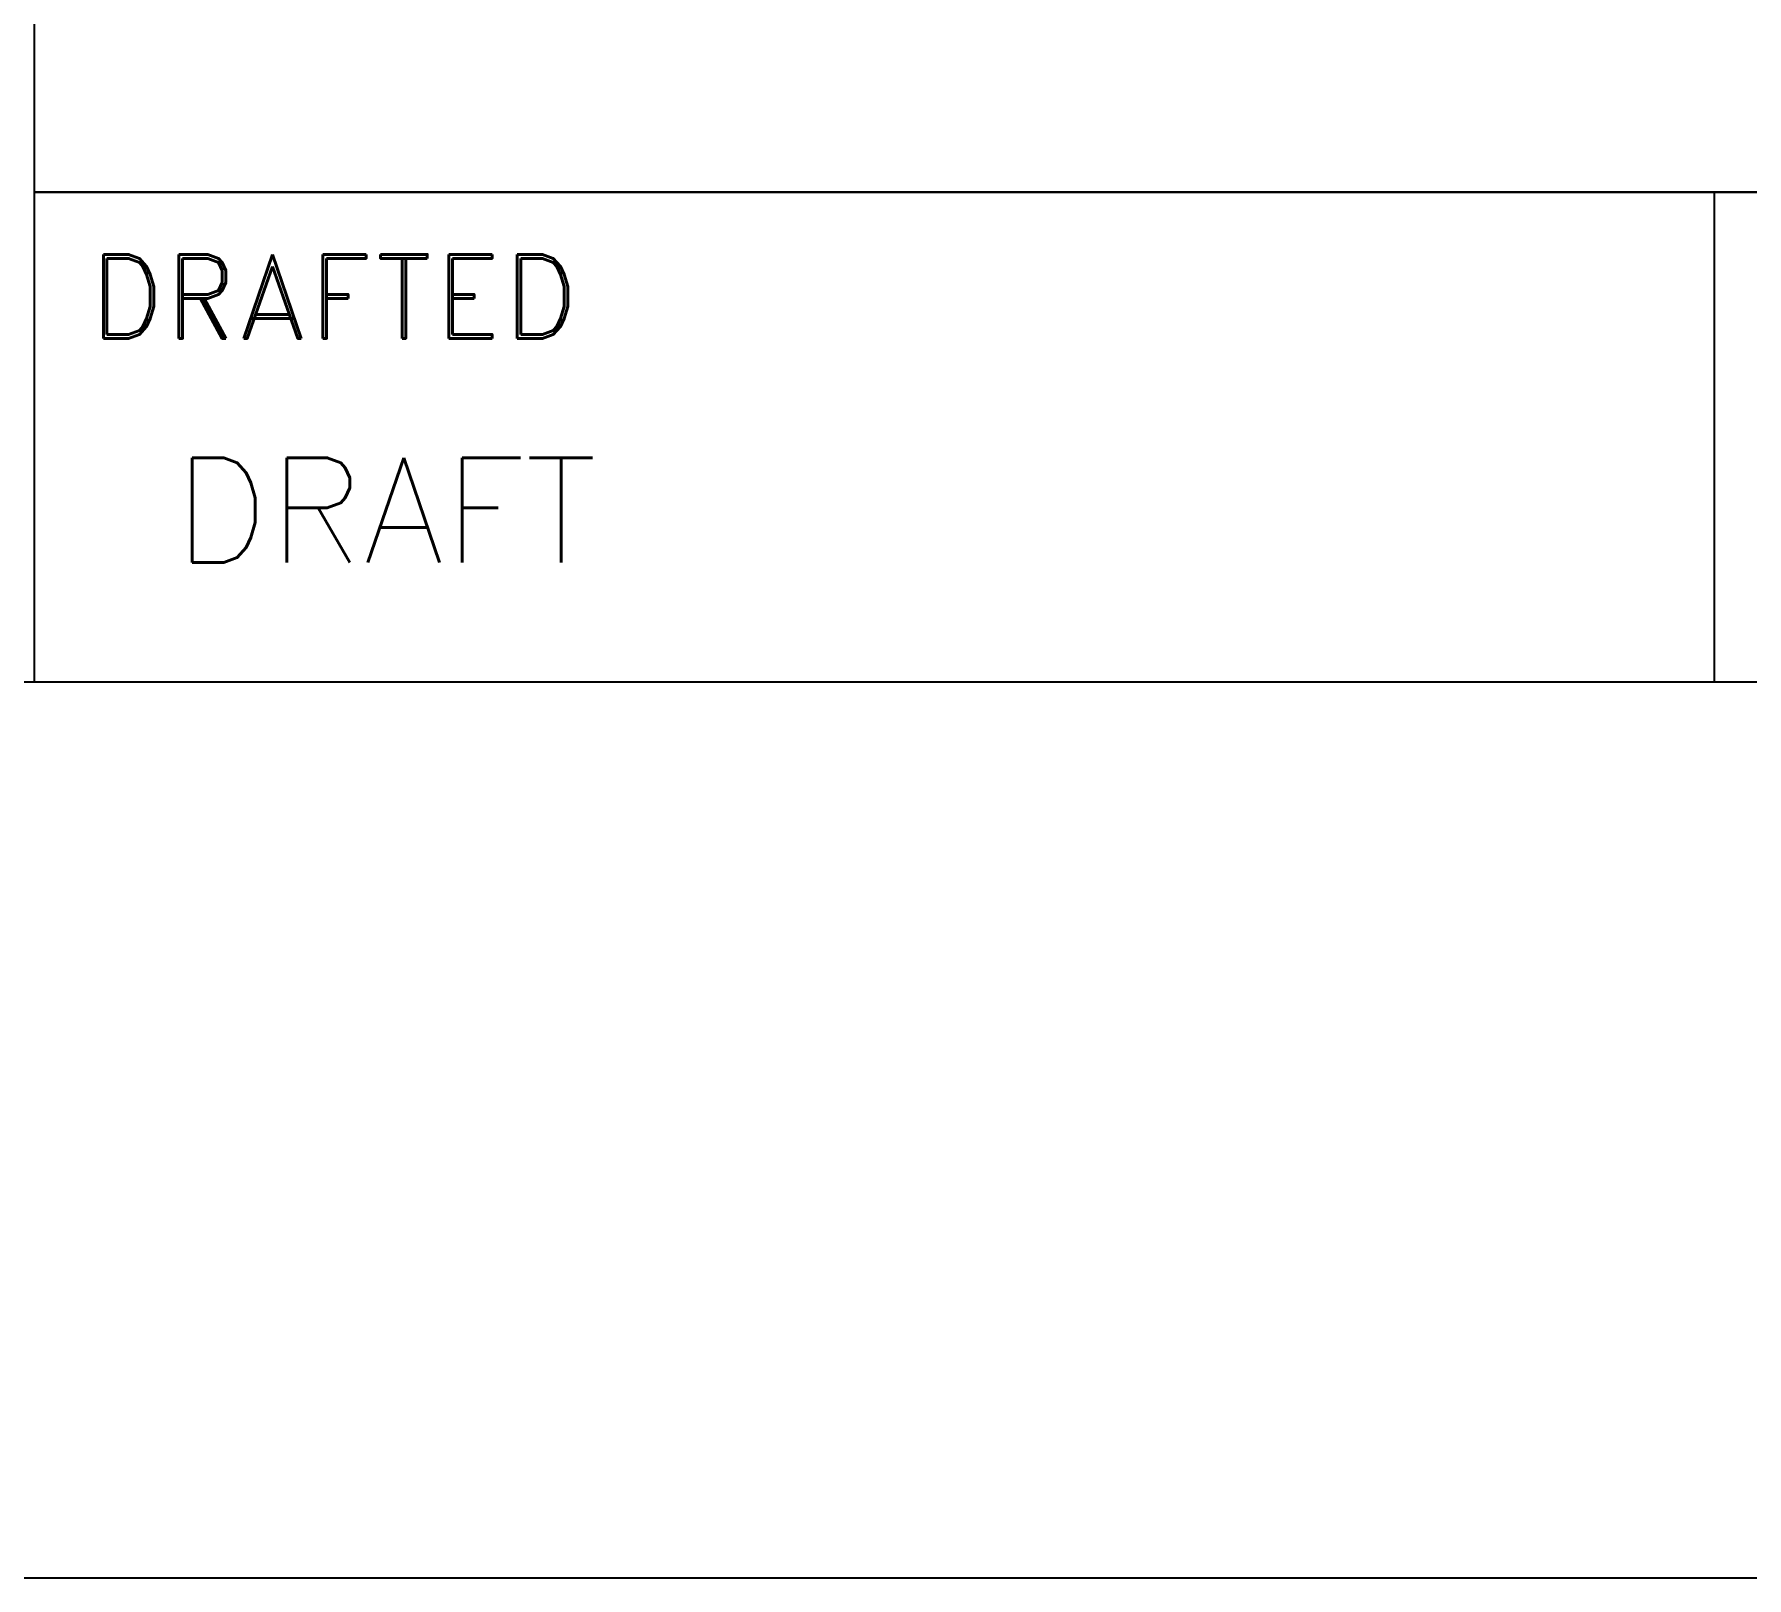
# Model space of a CAD drawing. Extents: x 0 to 17, y 0 to 11.
# Drawn here: x 11.812 to 12.768, y 0 to 0.862 of the extents above; entities that cross this region are included whole.
import ezdxf
from ezdxf.enums import TextEntityAlignment as Align

# ---------------------------------------------------------------- set-up
doc = ezdxf.new("R2010")
doc.units = 0
doc.header["$LTSCALE"] = 10
doc.header["$MEASUREMENT"] = 0
doc.layers.add('BDR-18', color=1, linetype='Continuous')
doc.layers.add('BDR-25', color=4, linetype='Continuous')
doc.styles.add('HEL-Title3', font='romans.shx')
doc.styles.add('HEL-Title4', font='romand.shx')

msp = doc.modelspace()

# ---------------------------------------------------------------- linework, layer by layer
at = {"layer": 'BDR-18'}
msp.add_lwpolyline([(0, 0), (17, 0), (17, 11), (0, 11)], close=True, dxfattribs=at)
at = {"layer": 'BDR-25'}
msp.add_line((12.75, 0.77344), (12.75, 0.5), dxfattribs=at)
msp.add_lwpolyline([(10.03125, 0.5), (16.40625, 0.5, 0.414214), (16.5, 0.59375), (16.5, 1.74483, 0.414214), (16.40625, 1.83858), (10.03125, 1.83858, 0.414214), (9.9375, 1.74483), (9.9375, 0.59375, 0.414214)], format="xyb", close=True, dxfattribs=at)
msp.add_lwpolyline([(11.8125, 0.77344), (13.6875, 0.77344), (13.6875, 1.83858), (11.8125, 1.83858)], close=True, dxfattribs=at)
msp.add_lwpolyline([(16.5, 0.77344), (11.8125, 0.77344), (11.8125, 0.5)], dxfattribs=at)

# ---------------------------------------------------------------- texts
at = {"layer": 'BDR-18', "ltscale": 8, "style": 'HEL-Title4'}
msp.add_text('DRAFTED', height=0.046875, dxfattribs=at).set_placement((11.84303, 0.69179))
at = {"layer": 'BDR-25', "style": 'HEL-Title3'}
msp.add_attdef('DRAFT', text='-', height=0.05859, dxfattribs=at).set_placement((11.89062, 0.59589), align=Align.MIDDLE_LEFT)

doc.saveas('drawing.dxf')
